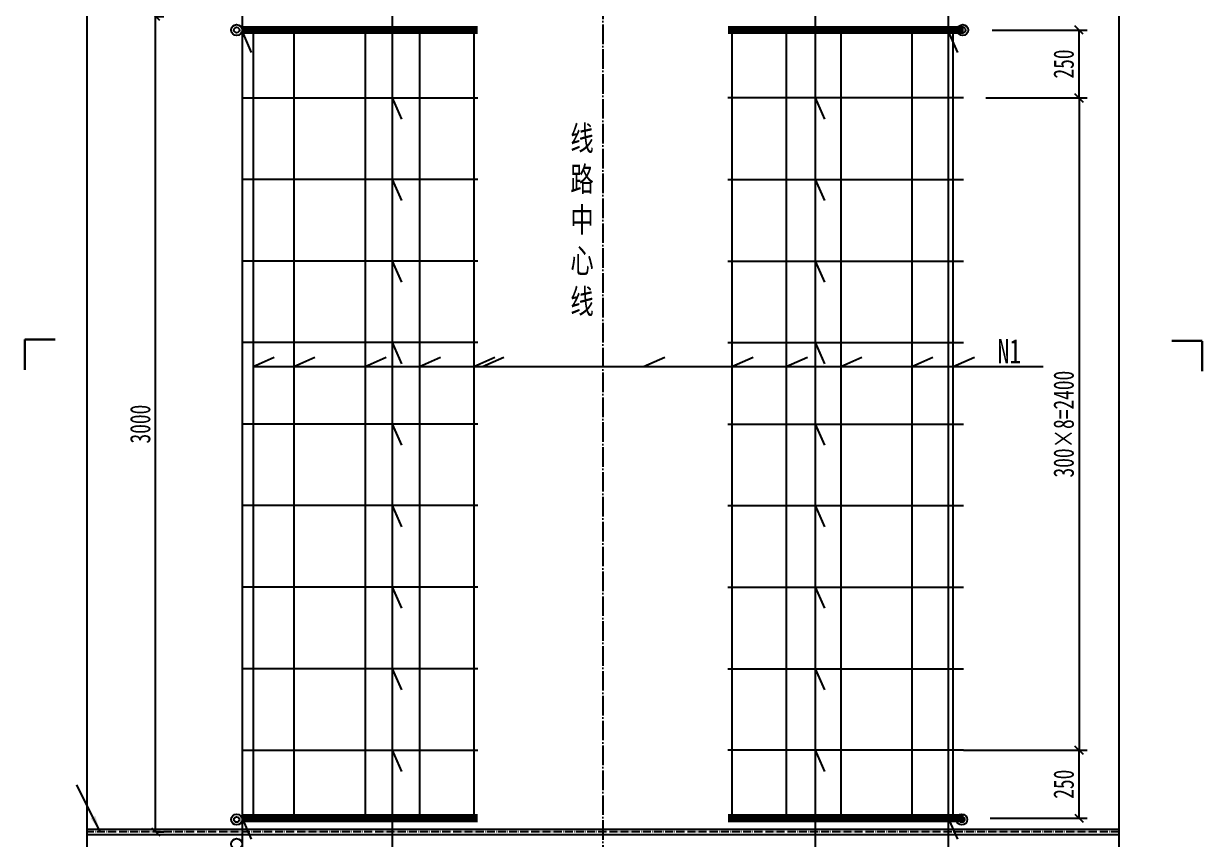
# Model space of a CAD drawing. Header units: millimetres. Extents: x -1537 to 20523, y -39880 to -29629.
# Drawn here: x 9972 to 14313, y -36590 to -33588 of the extents above; entities that cross this region are included whole.
import ezdxf

# ---------------------------------------------------------------- set-up
doc = ezdxf.new("R2010")
doc.units = ezdxf.units.MM
doc.linetypes.add('ACAD_ISO04W100', pattern=[30.5, 24, -3, 0.5, -3])
doc.linetypes.add('CENTER', pattern=[4.1, 3, -0.5, 0.1, -0.5])
doc.layers.get('Defpoints').update_dxf_attribs({"color": 250})
for name, color, linetype in [('4', 4, 'Continuous'), ('Axes', 7, 'ACAD_ISO04W100'), ('Q◆03 公共标注', 44, 'Continuous'), ('Wall-混凝土墙', 200, 'Continuous'), ('Z☆06 引线层', 44, 'Continuous'), ('Z☆09 辅助线', 60, 'Continuous'), ('枠', 6, 'Continuous'), ('标注', 3, 'Continuous'), ('钢筋', 4, 'Continuous')]:
    doc.layers.add(name, color=color, linetype=linetype)
doc.styles.add('HZTXT', font='NSimSun.ttf', dxfattribs={"width": 0.7})
doc.styles.add('宋体', font='SimSun.ttf', dxfattribs={"width": 0.7})
doc.styles.add('宋体样式宽度0.7', font='SimSun.ttf', dxfattribs={"width": 0.7})
doc.dimstyles.new('1比30', dxfattribs={"dimscale": 30, "dimtxt": 2.5, "dimasz": 1, "dimexe": 1, "dimexo": 1, "dimtad": 3, "dimdec": 0, "dimzin": 0, "dimdsep": 46, "dimtxsty": '宋体', "dimblk": 'OBLIQUE', "dimcen": 0.09, "dimadec": 0, "dimazin": 0, "dimtfac": 1, "dimtdec": 0, "dimtofl": 0, "dimtmove": 0, "dimatfit": 3, "dimfxl": 0, "dimtolj": 1, "dimtzin": 0, "dimarcsym": 0})

# ---------------------------------------------------------------- blocks, each defined once
blk = doc.blocks.new('_Oblique')
at = {"color": 0, "linetype": 'ByBlock', "lineweight": -2}
blk.add_line((-0.5, -0.5), (0.5, 0.5), dxfattribs=at)
blk = doc.blocks.new('*D65')
at = {"layer": 'Defpoints', "color": 0, "transparency": 16777216}
for p in [(13482.4, -33862), (13505.4, -36262), (13855.5, -36262)]:
    blk.add_point(p, dxfattribs=at)
at = {"layer": 'Q◆03 公共标注', "color": 0, "lineweight": -2, "transparency": 16777216}
for p, q in [((13512.4, -33862), (13885.5, -33862)), ((13855.5, -33862), (13855.5, -36262)), ((13535.4, -36262), (13885.5, -36262))]:
    blk.add_line(p, q, dxfattribs=at)
at = {"layer": 'Q◆03 公共标注', "color": 0, "lineweight": -2, "transparency": 16777216, "xscale": 30, "yscale": 30, "zscale": 30}
for p, rotation in [((13855.5, -33862), 90), ((13855.5, -36262), 270)]:
    blk.add_blockref('_Oblique', p, dxfattribs=dict(at, rotation=rotation))
at = {"layer": 'Q◆03 公共标注', "color": 0, "transparency": 16777216, "insert": (13799.2, -35062), "char_height": 75, "attachment_point": 5, "rotation": 90, "style": '宋体'}
blk.add_mtext('\\A1;300×8=2400', dxfattribs=at)
blk = doc.blocks.new('*D86')
at = {"layer": 'Defpoints', "color": 0, "transparency": 16777216}
for p in [(10428.6, -33562), (10457.9, -33562), (10428.6, -36562)]:
    blk.add_point(p, dxfattribs=at)
at = {"layer": 'Q◆03 公共标注', "color": 0, "lineweight": -2, "transparency": 16777216}
for p, q in [((10457.9, -36562), (10457.9, -33562)), ((10458.6, -33562), (10487.9, -33562)), ((10458.6, -36562), (10487.9, -36562))]:
    blk.add_line(p, q, dxfattribs=at)
at = {"layer": 'Q◆03 公共标注', "color": 0, "lineweight": -2, "transparency": 16777216, "xscale": 30, "yscale": 30, "zscale": 30}
for p, rotation in [((10457.9, -33562), 90), ((10457.9, -36562), 270)]:
    blk.add_blockref('_Oblique', p, dxfattribs=dict(at, rotation=rotation))
at = {"layer": 'Q◆03 公共标注', "color": 0, "transparency": 16777216, "insert": (10401.6, -35062), "char_height": 75, "attachment_point": 5, "rotation": 90, "style": '宋体'}
blk.add_mtext('\\A1;3000', dxfattribs=at)
blk = doc.blocks.new('*D88')
at = {"layer": 'Defpoints', "color": 0, "transparency": 16777216}
for p in [(13400.8, -36262), (13855.5, -36262), (13498, -36512)]:
    blk.add_point(p, dxfattribs=at)
at = {"layer": '钢筋', "color": 0, "lineweight": -2, "transparency": 16777216}
for p, q in [((13430.8, -36262), (13885.5, -36262)), ((13855.5, -36512), (13855.5, -36262)), ((13528, -36512), (13885.5, -36512))]:
    blk.add_line(p, q, dxfattribs=at)
at = {"layer": '钢筋', "color": 0, "lineweight": -2, "transparency": 16777216, "xscale": 30, "yscale": 30, "zscale": 30}
for p, rotation in [((13855.5, -36262), 90), ((13855.5, -36512), 270)]:
    blk.add_blockref('_Oblique', p, dxfattribs=dict(at, rotation=rotation))
at = {"layer": '钢筋', "color": 0, "transparency": 16777216, "insert": (13799.2, -36387), "char_height": 75, "attachment_point": 5, "rotation": 90, "style": '宋体'}
blk.add_mtext('\\A1;250', dxfattribs=at)
blk = doc.blocks.new('*D89')
at = {"layer": 'Defpoints', "color": 0, "transparency": 16777216}
for p in [(13505.4, -33612), (13855.5, -33612), (13505.4, -33862)]:
    blk.add_point(p, dxfattribs=at)
at = {"layer": '钢筋', "color": 0, "lineweight": -2, "transparency": 16777216}
for p, q in [((13535.4, -33612), (13885.5, -33612)), ((13855.5, -33862), (13855.5, -33612)), ((13535.4, -33862), (13885.5, -33862))]:
    blk.add_line(p, q, dxfattribs=at)
at = {"layer": '钢筋', "color": 0, "lineweight": -2, "transparency": 16777216, "xscale": 30, "yscale": 30, "zscale": 30}
for p, rotation in [((13855.5, -33612), 90), ((13855.5, -33862), 270)]:
    blk.add_blockref('_Oblique', p, dxfattribs=dict(at, rotation=rotation))
at = {"layer": '钢筋', "color": 0, "transparency": 16777216, "insert": (13799.2, -33737), "char_height": 75, "attachment_point": 5, "rotation": 90, "style": '宋体'}
blk.add_mtext('\\A1;250', dxfattribs=at)

msp = doc.modelspace()

# ---------------------------------------------------------------- linework, layer by layer
for centre, radius in [((10756.17953, -33612.01782), 20), ((13427.71244, -33612.01782), 20), ((10756.17953, -33612.01782), 10), ((13427.71244, -33612.01782), 10), ((10756.17953, -36517.01782), 20), ((13424.2108, -36517.01782), 20), ((10756.17953, -36517.01782), 10), ((13424.2108, -36517.01782), 10), ((10756.17953, -36607.01782), 20)]:
    msp.add_circle(centre, radius)
at = {"layer": 'Axes', "color": 6, "ltscale": 3}
msp.add_line((12103.41642, -33042.47067), (12103.41642, -37369.20791), dxfattribs=at)
at = {"layer": 'Wall-混凝土墙'}
for p, q in [((11328.77324, -33262.01782), (11328.77324, -37358.41807)), ((12884.91446, -33262.01782), (12884.91446, -37358.41807)), ((10776.17953, -33507.01782), (10776.17953, -37358.41807)), ((13374.04617, -33512.01782), (13374.04617, -37363.41807)), ((10776.17953, -33617.01782), (10809.78028, -33694.66577)), ((13374.04617, -33617.01782), (13407.64692, -33694.66577)), ((11328.77324, -33862.01782), (11362.37399, -33939.66577)), ((12884.91446, -33862.01782), (12918.51522, -33939.66577)), ((11328.77324, -34162.01782), (11362.37399, -34239.66577)), ((12884.91446, -34162.01782), (12918.51522, -34239.66577)), ((11328.77324, -34462.01782), (11362.37399, -34539.66577)), ((12884.91446, -34462.01782), (12918.51522, -34539.66577)), ((11328.77324, -34762.01782), (11362.37399, -34839.66577)), ((12884.91446, -34762.01782), (12918.51522, -34839.66577)), ((10816.41642, -34849.46662), (10894.06437, -34815.86587)), ((10816.41642, -34849.46662), (13723.67373, -34849.46662)), ((10966.41642, -34849.46662), (11044.06437, -34815.86587)), ((11228.41642, -34849.46662), (11306.06437, -34815.86587)), ((11428.41642, -34849.46662), (11506.06437, -34815.86587)), ((11628.41642, -34849.46662), (11706.06437, -34815.86587)), ((11660.91642, -34849.46662), (11738.56437, -34815.86587)), ((12253.41642, -34849.46662), (12331.06437, -34815.86587)), ((12578.41642, -34849.46662), (12656.06437, -34815.86587)), ((12778.41642, -34849.46662), (12856.06437, -34815.86587)), ((12978.41642, -34849.46662), (13056.06437, -34815.86587)), ((13240.41642, -34849.46662), (13318.06437, -34815.86587)), ((13392.71244, -34849.46662), (13470.36039, -34815.86587)), ((11328.77324, -35062.01782), (11362.37399, -35139.66577)), ((12884.91446, -35062.01782), (12918.51522, -35139.66577)), ((11328.77324, -35362.01782), (11362.37399, -35439.66577)), ((12884.91446, -35362.01782), (12918.51522, -35439.66577)), ((11328.77324, -35662.01782), (11362.37399, -35739.66577)), ((12884.91446, -35662.01782), (12918.51522, -35739.66577)), ((11328.77324, -35962.01782), (11362.37399, -36039.66577)), ((12884.91446, -35962.01782), (12918.51522, -36039.66577)), ((11328.77324, -36262.01782), (11362.37399, -36339.66577)), ((12884.91446, -36262.01782), (12918.51522, -36339.66577)), ((10776.17953, -36512.01782), (10809.78028, -36589.66577)), ((13374.04617, -36512.01782), (13407.64692, -36589.66577))]:
    msp.add_line(p, q, dxfattribs=at)
at = {"layer": 'Wall-混凝土墙', "const_width": 9}
for points in [[(9976.7742, -34750.61396), (10089.2742, -34750.61396)], [(9976.7742, -34863.11396), (9976.7742, -34750.61396)], [(14308.45905, -34868.11396), (14308.45905, -34755.61396)]]:
    msp.add_lwpolyline(points, dxfattribs=at)
at = {"layer": 'Wall-混凝土墙'}
msp.add_lwpolyline([(14308.45905, -34755.61396, 9, 9, 0), (14195.95905, -34755.61396, 9, 9, 0)], format="xyseb", dxfattribs=at)
at = {"layer": 'Z☆09 辅助线'}
for p, q in [((10204.52958, -33027.42944), (10204.52958, -37104.36661)), ((14002.30327, -33027.42944), (14002.30327, -37104.36661)), ((10204.52958, -36552.01782), (14002.30327, -36552.01782)), ((10204.52958, -36572.01782), (14002.30327, -36572.01782))]:
    msp.add_line(p, q, dxfattribs=at)
at = {"layer": '枠', "linetype": 'CENTER', "ltscale": 10}
msp.add_line((14002.30327, -36562.01782), (10204.52958, -36562.01782), dxfattribs=at)
at = {"layer": '钢筋'}
for p, q in [((10816.41642, -33612.01782), (10816.41642, -36517.01782)), ((10966.41642, -33612.01782), (10966.41642, -36517.01782)), ((11228.41642, -33612.01782), (11228.41642, -36517.01782)), ((11428.41642, -33612.01782), (11428.41642, -36517.01782)), ((11628.41642, -33617.01782), (11628.41642, -36517.01782)), ((12578.41642, -33617.01782), (12578.41642, -36512.01782)), ((12778.41642, -33617.01782), (12778.41642, -36512.01782)), ((12978.41642, -33617.01782), (12978.41642, -36512.01782)), ((13240.41642, -33617.01782), (13240.41642, -36512.01782)), ((10776.17953, -33862.01782), (11643.41642, -33862.01782)), ((13430.65331, -33862.01782), (12563.41642, -33862.01782)), ((11643.41642, -34162.01782), (10776.17953, -34162.01782)), ((12563.41642, -34162.01782), (13430.65331, -34162.01782)), ((11643.41642, -34462.01782), (10776.17953, -34462.01782)), ((12563.41642, -34462.01782), (13430.65331, -34462.01782)), ((11643.41642, -34762.01782), (10776.17953, -34762.01782)), ((12563.41642, -34762.01782), (13430.65331, -34762.01782)), ((11643.41642, -35062.01782), (10776.17953, -35062.01782)), ((12563.41642, -35062.01782), (13430.65331, -35062.01782)), ((11643.41642, -35362.01782), (10776.17953, -35362.01782)), ((12563.41642, -35362.01782), (13430.65331, -35362.01782)), ((11643.41642, -35662.01782), (10776.17953, -35662.01782)), ((12563.41642, -35662.01782), (13430.65331, -35662.01782)), ((11643.41642, -35962.01782), (10776.17953, -35962.01782)), ((12563.41642, -35962.01782), (13430.65331, -35962.01782)), ((10776.17953, -36262.01782), (11643.41642, -36262.01782)), ((13430.65331, -36262.01782), (12563.41642, -36262.01782))]:
    msp.add_line(p, q, dxfattribs=at)
at = {"layer": '钢筋', "const_width": 30, "elevation": 0}
for points in [[(11643.41642, -33612.01782), (10776.17953, -33612.01782)], [(12563.41642, -33612.01782), (13430.65331, -33612.01782)], [(11643.41642, -36512.01782), (10776.17953, -36512.01782)], [(12563.41642, -36512.01782), (13430.65331, -36512.01782)]]:
    msp.add_lwpolyline(points, dxfattribs=at)
at = {"layer": '钢筋'}
msp.add_lwpolyline([(13392.71244, -36517.004), (13392.71244, -33612.01782)], dxfattribs=at)

# ---------------------------------------------------------------- texts
at = {"layer": '4', "color": 7, "insert": (11983.92655, -33965.30889), "char_height": 90, "width": 30.6173435, "attachment_point": 1, "style": 'HZTXT'}
msp.add_mtext('线路中心线', dxfattribs=at)
at = {"layer": '标注', "style": '宋体样式宽度0.7', "width": 0.7}
msp.add_text('N1', height=90, dxfattribs=at).set_placement((13556.09229, -34838.58984))

# ---------------------------------------------------------------- dimensions: what is measured, and where the dimension line sits
at = {"layer": 'Q◆03 公共标注'}
dim = msp.add_linear_dim(base=(10457.8784, -33562.01782), p1=(10428.62412, -36562.01782), p2=(10428.62412, -33562.01782), angle=90, dimstyle='1比30', dxfattribs=at)
dim.commit()
dim.dimension.update_dxf_attribs({"geometry": '*D86', "text_midpoint": (10401.6284, -35062.01782)})
dim = msp.add_linear_dim(base=(13855.45605, -36262.01782), p1=(13482.41642, -33862.01782), p2=(13505.41642, -36262.01782), angle=90, text='300×8=<>', dimstyle='1比30', dxfattribs=at)
dim.commit()
dim.dimension.update_dxf_attribs({"geometry": '*D65', "text_midpoint": (13799.20605, -35062.01782)})
at = {"layer": '钢筋', "color": 3}
for base, p1, p2, picture, middle in [((13855.45605, -33612.01782), (13505.41642, -33862.01782), (13505.41642, -33612.01782), '*D89', (13799.20605, -33737.01782)), ((13855.45605, -36262.01782), (13497.99376, -36512.01782), (13400.80706, -36262.01782), '*D88', (13799.20605, -36387.01782))]:
    dim = msp.add_linear_dim(base=base, p1=p1, p2=p2, angle=90, dimstyle='1比30', dxfattribs=at)
    dim.commit()
    dim.dimension.update_dxf_attribs({"geometry": picture, "text_midpoint": middle})

# ---------------------------------------------------------------- leaders
at = {"layer": 'Z☆06 引线层'}
msp.add_leader([(10254.4122, -36562.01782), (10167.55879, -36389.07859)], dimstyle='1比30', override={"dimasz": 2, "dimexe": 0.49975, "dimexo": 0.49975, "dimgap": 0.49975}, dxfattribs=at)

doc.saveas('drawing.dxf')
